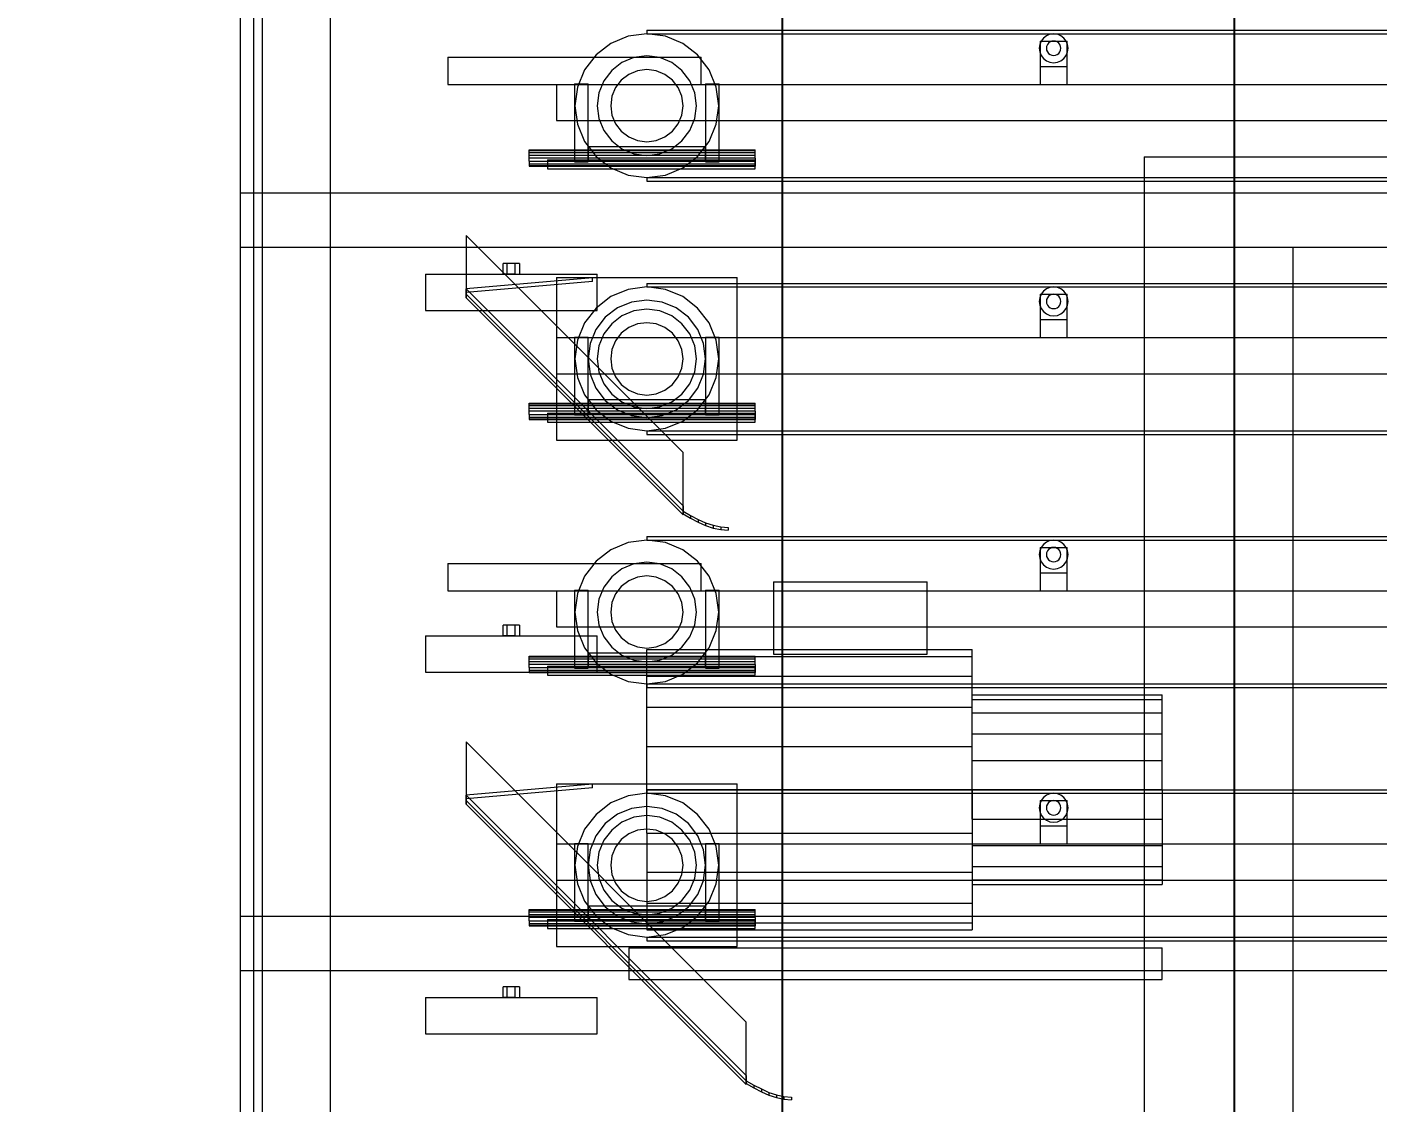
# Model space of a CAD drawing. Header units: millimetres. Extents: x -191664 to 191490, y -197311 to 10263.
# Drawn here: x 869 to 2362, y -125096 to -123906 of the extents above; entities that cross this region are included whole.
import ezdxf

# ---------------------------------------------------------------- set-up
doc = ezdxf.new("R2010")
doc.units = ezdxf.units.MM
for name, color, linetype, lineweight in [('COTAS_O', 1, 'Continuous', 0), ('COTAS_R', 1, 'Continuous', 0), ('DET_secador_lateral', 7, 'Continuous', 0), ('R15_COTAS_TRANSPORTE_P', 1, 'Continuous', 0)]:
    doc.layers.add(name, color=color, linetype=linetype, lineweight=lineweight)
doc.dimstyles.new('PLANTA_20', dxfattribs={"dimtxt": 50, "dimasz": 30, "dimexe": 30, "dimexo": 16, "dimgap": 20, "dimtad": 1, "dimtih": 1, "dimtoh": 1, "dimdec": 1, "dimzin": 0, "dimdsep": 46, "dimcen": 0.09, "dimadec": 0, "dimazin": 0, "dimtfac": 1, "dimtdec": 4, "dimtofl": 0, "dimtmove": 0, "dimatfit": 3, "dimfxl": 1, "dimtolj": 1, "dimtzin": 0, "dimarcsym": 0})

# ---------------------------------------------------------------- blocks, each defined once
blk = doc.blocks.new('*D88')
at = {"layer": 'COTAS_O', "color": 0, "lineweight": -2, "transparency": 16777216}
for p, q in [((1120.7, -123200), (1734.7, -123200)), ((1704.7, -126170), (1704.7, -123230)), ((1120.7, -126200), (1734.7, -126200))]:
    blk.add_line(p, q, dxfattribs=at)
at = {"layer": 'COTAS_O', "color": 0, "transparency": 16777216}
for points in [[(1699.7, -123230), (1709.7, -123230), (1704.7, -123200)], [(1699.7, -126170), (1709.7, -126170), (1704.7, -126200)]]:
    blk.add_solid(points, dxfattribs=at)
at = {"layer": 'Defpoints', "color": 0, "transparency": 16777216}
for p in [(1104.7, -123200), (1704.7, -123200), (1104.7, -126200)]:
    blk.add_point(p, dxfattribs=at)
blk = doc.blocks.new('*D89')
at = {"layer": 'COTAS_R', "color": 0, "lineweight": -2, "transparency": 16777216}
for p, q in [((1120.7, -122360), (2234.7, -122360)), ((2204.7, -126170), (2204.7, -122390)), ((1120.7, -126200), (2234.7, -126200))]:
    blk.add_line(p, q, dxfattribs=at)
at = {"layer": 'COTAS_R', "color": 0, "transparency": 16777216}
for points in [[(2199.7, -122390), (2209.7, -122390), (2204.7, -122360)], [(2199.7, -126170), (2209.7, -126170), (2204.7, -126200)]]:
    blk.add_solid(points, dxfattribs=at)
at = {"layer": 'Defpoints', "color": 0, "transparency": 16777216}
for p in [(1104.7, -122360), (2204.7, -122360), (1104.7, -126200)]:
    blk.add_point(p, dxfattribs=at)
blk = doc.blocks.new('*D131')
at = {"layer": 'Defpoints', "color": 0, "transparency": 16777216}
for p in [(1100, -183968.1), (1139.8, -184162.7), (1104.6, -184212), (1304.6, -184212), (1304.6, -184212)]:
    blk.add_point(p, dxfattribs=at)
at = {"layer": 'R15_COTAS_TRANSPORTE_P', "color": 0, "lineweight": -2, "transparency": 16777216}
blk.add_arc((1304.6, -184212), 172, 140.0034, 169.9966, dxfattribs=at)
at = {"layer": 'R15_COTAS_TRANSPORTE_P', "color": 0, "transparency": 16777216}
for points in [[(1169.3, -184097.9), (1176.3, -184105), (1194, -184080.2)], [(1140.2, -184182.6), (1130.2, -184181.7), (1132.6, -184212)]]:
    blk.add_solid(points, dxfattribs=at)
blk = doc.blocks.new('*D133')
at = {"layer": 'Defpoints', "color": 0, "transparency": 16777216}
for p in [(439.7, -194148), (217.9, -194406.1), (-500, -194490), (-500, -194490), (500, -194490)]:
    blk.add_point(p, dxfattribs=at)
at = {"layer": 'R15_COTAS_TRANSPORTE_P', "color": 0, "lineweight": -2, "transparency": 16777216}
blk.add_arc((-500, -194490), 722.8, 2.3783, 17.6217, dxfattribs=at)
at = {"layer": 'R15_COTAS_TRANSPORTE_P', "color": 0, "transparency": 16777216}
for points in [[(184.1, -194272.8), (193.6, -194269.6), (179.2, -194242.8)], [(227.1, -194459.9), (217.2, -194460.1), (222.8, -194490)]]:
    blk.add_solid(points, dxfattribs=at)

msp = doc.modelspace()

# ---------------------------------------------------------------- linework, layer by layer
at = {"layer": 'DET_secador_lateral', "color": 9, "true_color": 0xb8c6c1}
for p, q in [((1104.71, -123265), (1104.71, -125535)), ((1129.71, -125535), (1129.71, -123265))]:
    msp.add_line(p, q, dxfattribs=at)
at = {"layer": 'DET_secador_lateral', "color": 254, "true_color": 0xd8e0dc}
for p, q in [((1119.71, -123265), (1119.71, -125535)), ((2104.71, -124050), (5104.71, -124050)), ((2104.71, -124050), (2104.71, -126100))]:
    msp.add_line(p, q, dxfattribs=at)
at = {"layer": 'DET_secador_lateral', "color": 251, "true_color": 0x536a64}
for p, q in [((1104.71, -123300), (1104.71, -125550)), ((1204.71, -125550), (1204.71, -123300)), ((1104.71, -124090), (21104.71, -124090)), ((1104.71, -124090), (1104.71, -124150)), ((1104.71, -124150), (21104.71, -124150)), ((1104.71, -124890), (21104.71, -124890)), ((1104.71, -124890), (1104.71, -124950)), ((1534.71, -124925), (2124.71, -124925)), ((1534.71, -124925), (1534.71, -124960)), ((2124.71, -124960), (2124.71, -124925)), ((1104.71, -124950), (21104.71, -124950)), ((1534.71, -124960), (2124.71, -124960))]:
    msp.add_line(p, q, dxfattribs=at)
at = {"layer": 'DET_secador_lateral', "color": 253, "true_color": 0xa4b0b5}
for p, q in [((1534.14, -123916.71), (1514.96, -123924.65)), ((1554.71, -123914), (1534.14, -123916.71)), ((1575.29, -123916.71), (1554.71, -123914)), ((1594.46, -123924.65), (1575.29, -123916.71)), ((1993.4, -123918.69), (1990.86, -123922)), ((1996.71, -123916.14), (1993.4, -123918.69)), ((2000.57, -123914.55), (1996.71, -123916.14)), ((2004.71, -123914), (2000.57, -123914.55)), ((2008.85, -123914.55), (2004.71, -123914)), ((2012.71, -123916.14), (2008.85, -123914.55)), ((2016.03, -123918.69), (2012.71, -123916.14)), ((2018.57, -123922), (2016.03, -123918.69)), ((1514.96, -123924.65), (1498.5, -123937.29)), ((1610.93, -123937.29), (1594.46, -123924.65)), ((1989.26, -123925.86), (1988.71, -123930)), ((1988.71, -123930), (1989.26, -123934.14)), ((1990.86, -123922), (1989.26, -123925.86)), ((1989.26, -123934.14), (1990.86, -123938)), ((1996.98, -123927.93), (1996.71, -123930)), ((1996.71, -123930), (1996.98, -123932.07)), ((1997.78, -123926), (1996.98, -123927.93)), ((1996.98, -123932.07), (1997.78, -123934)), ((1999.06, -123924.34), (1997.78, -123926)), ((1997.78, -123934), (1999.06, -123935.66)), ((2000.71, -123923.07), (1999.06, -123924.34)), ((1999.06, -123935.66), (2000.71, -123936.93)), ((2002.64, -123922.27), (2000.71, -123923.07)), ((2004.71, -123922), (2002.64, -123922.27)), ((2006.78, -123922.27), (2004.71, -123922)), ((2008.71, -123923.07), (2006.78, -123922.27)), ((2010.37, -123924.34), (2008.71, -123923.07)), ((2008.71, -123936.93), (2010.37, -123935.66)), ((2011.64, -123926), (2010.37, -123924.34)), ((2010.37, -123935.66), (2011.64, -123934)), ((2012.44, -123927.93), (2011.64, -123926)), ((2011.64, -123934), (2012.44, -123932.07)), ((2012.71, -123930), (2012.44, -123927.93)), ((2012.44, -123932.07), (2012.71, -123930)), ((2020.17, -123925.86), (2018.57, -123922)), ((2018.57, -123938), (2020.17, -123934.14)), ((2020.71, -123930), (2020.17, -123925.86)), ((2020.17, -123934.14), (2020.71, -123930)), ((1498.5, -123937.29), (1485.86, -123953.75)), ((1527.21, -123945.87), (1515.82, -123954.61)), ((1540.48, -123940.37), (1527.21, -123945.87)), ((1554.71, -123938.5), (1540.48, -123940.37)), ((1568.95, -123940.37), (1554.71, -123938.5)), ((1582.21, -123945.87), (1568.95, -123940.37)), ((1593.6, -123954.61), (1582.21, -123945.87)), ((1623.56, -123953.75), (1610.93, -123937.29)), ((1990.86, -123938), (1993.4, -123941.31)), ((1993.4, -123941.31), (1996.71, -123943.86)), ((1996.71, -123943.86), (2000.57, -123945.45)), ((2000.57, -123945.45), (2004.71, -123946)), ((2000.71, -123936.93), (2002.64, -123937.73)), ((2002.64, -123937.73), (2004.71, -123938)), ((2004.71, -123938), (2006.78, -123937.73)), ((2004.71, -123946), (2008.85, -123945.45)), ((2006.78, -123937.73), (2008.71, -123936.93)), ((2008.85, -123945.45), (2012.71, -123943.86)), ((2012.71, -123943.86), (2016.03, -123941.31)), ((2016.03, -123941.31), (2018.57, -123938)), ((1485.86, -123953.75), (1477.92, -123972.92)), ((1507.08, -123966), (1501.59, -123979.26)), ((1515.82, -123954.61), (1507.08, -123966)), ((1526.43, -123965.22), (1520.07, -123973.5)), ((1534.71, -123958.86), (1526.43, -123965.22)), ((1544.36, -123954.86), (1534.71, -123958.86)), ((1554.71, -123953.5), (1544.36, -123954.86)), ((1565.06, -123954.86), (1554.71, -123953.5)), ((1574.71, -123958.86), (1565.06, -123954.86)), ((1583, -123965.22), (1574.71, -123958.86)), ((1589.35, -123973.5), (1583, -123965.22)), ((1602.34, -123966), (1593.6, -123954.61)), ((1607.84, -123979.26), (1602.34, -123966)), ((1631.5, -123972.92), (1623.56, -123953.75)), ((1477.92, -123972.92), (1475.21, -123993.5)), ((1501.59, -123979.26), (1499.71, -123993.5)), ((1520.07, -123973.5), (1516.08, -123983.15)), ((1593.35, -123983.15), (1589.35, -123973.5)), ((1609.71, -123993.5), (1607.84, -123979.26)), ((1634.21, -123993.5), (1631.5, -123972.92)), ((1475.21, -123993.5), (1477.92, -124014.08)), ((1499.71, -123993.5), (1501.59, -124007.74)), ((1516.08, -123983.15), (1514.71, -123993.5)), ((1514.71, -123993.5), (1516.08, -124003.85)), ((1594.71, -123993.5), (1593.35, -123983.15)), ((1593.35, -124003.85), (1594.71, -123993.5)), ((1607.84, -124007.74), (1609.71, -123993.5)), ((1631.5, -124014.08), (1634.21, -123993.5)), ((1501.59, -124007.74), (1507.08, -124021)), ((1516.08, -124003.85), (1520.07, -124013.5)), ((1589.35, -124013.5), (1593.35, -124003.85)), ((1602.34, -124021), (1607.84, -124007.74)), ((1477.92, -124014.08), (1485.86, -124033.25)), ((1507.08, -124021), (1515.82, -124032.39)), ((1520.07, -124013.5), (1526.43, -124021.78)), ((1526.43, -124021.78), (1534.71, -124028.14)), ((1574.71, -124028.14), (1583, -124021.78)), ((1583, -124021.78), (1589.35, -124013.5)), ((1593.6, -124032.39), (1602.34, -124021)), ((1623.56, -124033.25), (1631.5, -124014.08)), ((1485.86, -124033.25), (1498.5, -124049.71)), ((1515.82, -124032.39), (1527.21, -124041.13)), ((1527.21, -124041.13), (1540.48, -124046.63)), ((1534.71, -124028.14), (1544.36, -124032.14)), ((1544.36, -124032.14), (1554.71, -124033.5)), ((1554.71, -124033.5), (1565.06, -124032.14)), ((1565.06, -124032.14), (1574.71, -124028.14)), ((1568.95, -124046.63), (1582.21, -124041.13)), ((1582.21, -124041.13), (1593.6, -124032.39)), ((1610.93, -124049.71), (1623.56, -124033.25)), ((1498.5, -124049.71), (1514.96, -124062.35)), ((1540.48, -124046.63), (1554.71, -124048.5)), ((1554.71, -124048.5), (1568.95, -124046.63)), ((1594.46, -124062.35), (1610.93, -124049.71)), ((1514.96, -124062.35), (1534.14, -124070.29)), ((1534.14, -124070.29), (1554.71, -124073)), ((1554.71, -124073), (1575.29, -124070.29)), ((1575.29, -124070.29), (1594.46, -124062.35)), ((1514.96, -124204.65), (1498.5, -124217.29)), ((1534.14, -124196.71), (1514.96, -124204.65)), ((1554.71, -124194), (1534.14, -124196.71)), ((1575.29, -124196.71), (1554.71, -124194)), ((1594.46, -124204.65), (1575.29, -124196.71)), ((1610.93, -124217.29), (1594.46, -124204.65)), ((1990.86, -124202), (1989.26, -124205.86)), ((1993.4, -124198.69), (1990.86, -124202)), ((1996.71, -124196.14), (1993.4, -124198.69)), ((2000.57, -124194.55), (1996.71, -124196.14)), ((1999.06, -124204.34), (1997.78, -124206)), ((2000.71, -124203.07), (1999.06, -124204.34)), ((2004.71, -124194), (2000.57, -124194.55)), ((2002.64, -124202.27), (2000.71, -124203.07)), ((2004.71, -124202), (2002.64, -124202.27)), ((2008.85, -124194.55), (2004.71, -124194)), ((2006.78, -124202.27), (2004.71, -124202)), ((2008.71, -124203.07), (2006.78, -124202.27)), ((2010.37, -124204.34), (2008.71, -124203.07)), ((2012.71, -124196.14), (2008.85, -124194.55)), ((2011.64, -124206), (2010.37, -124204.34)), ((2016.03, -124198.69), (2012.71, -124196.14)), ((2018.57, -124202), (2016.03, -124198.69)), ((2020.17, -124205.86), (2018.57, -124202)), ((1498.5, -124217.29), (1485.86, -124233.75)), ((1554.71, -124218.5), (1540.48, -124220.37)), ((1568.95, -124220.37), (1554.71, -124218.5)), ((1623.56, -124233.75), (1610.93, -124217.29)), ((1989.26, -124205.86), (1988.71, -124210)), ((1988.71, -124210), (1989.26, -124214.14)), ((1989.26, -124214.14), (1990.86, -124218)), ((1990.86, -124218), (1993.4, -124221.31)), ((1996.98, -124207.93), (1996.71, -124210)), ((1996.71, -124210), (1996.98, -124212.07)), ((1997.78, -124206), (1996.98, -124207.93)), ((1996.98, -124212.07), (1997.78, -124214)), ((1997.78, -124214), (1999.06, -124215.66)), ((1999.06, -124215.66), (2000.71, -124216.93)), ((2000.71, -124216.93), (2002.64, -124217.73)), ((2002.64, -124217.73), (2004.71, -124218)), ((2004.71, -124218), (2006.78, -124217.73)), ((2006.78, -124217.73), (2008.71, -124216.93)), ((2008.71, -124216.93), (2010.37, -124215.66)), ((2010.37, -124215.66), (2011.64, -124214)), ((2012.44, -124207.93), (2011.64, -124206)), ((2011.64, -124214), (2012.44, -124212.07)), ((2012.71, -124210), (2012.44, -124207.93)), ((2012.44, -124212.07), (2012.71, -124210)), ((2016.03, -124221.31), (2018.57, -124218)), ((2018.57, -124218), (2020.17, -124214.14)), ((2020.71, -124210), (2020.17, -124205.86)), ((2020.17, -124214.14), (2020.71, -124210)), ((1485.86, -124233.75), (1477.92, -124252.92)), ((1515.82, -124234.61), (1507.08, -124246)), ((1527.21, -124225.87), (1515.82, -124234.61)), ((1540.48, -124220.37), (1527.21, -124225.87)), ((1544.36, -124234.86), (1534.71, -124238.86)), ((1554.71, -124233.5), (1544.36, -124234.86)), ((1565.06, -124234.86), (1554.71, -124233.5)), ((1574.71, -124238.86), (1565.06, -124234.86)), ((1582.21, -124225.87), (1568.95, -124220.37)), ((1593.6, -124234.61), (1582.21, -124225.87)), ((1602.34, -124246), (1593.6, -124234.61)), ((1631.5, -124252.92), (1623.56, -124233.75)), ((1993.4, -124221.31), (1996.71, -124223.86)), ((1996.71, -124223.86), (2000.57, -124225.45)), ((2000.57, -124225.45), (2004.71, -124226)), ((2004.71, -124226), (2008.85, -124225.45)), ((2008.85, -124225.45), (2012.71, -124223.86)), ((2012.71, -124223.86), (2016.03, -124221.31)), ((1507.08, -124246), (1501.59, -124259.26)), ((1526.43, -124245.22), (1520.07, -124253.5)), ((1534.71, -124238.86), (1526.43, -124245.22)), ((1583, -124245.22), (1574.71, -124238.86)), ((1589.35, -124253.5), (1583, -124245.22)), ((1607.84, -124259.26), (1602.34, -124246)), ((1477.92, -124252.92), (1475.21, -124273.5)), ((1501.59, -124259.26), (1499.71, -124273.5)), ((1516.08, -124263.15), (1514.71, -124273.5)), ((1520.07, -124253.5), (1516.08, -124263.15)), ((1593.35, -124263.15), (1589.35, -124253.5)), ((1594.71, -124273.5), (1593.35, -124263.15)), ((1609.71, -124273.5), (1607.84, -124259.26)), ((1634.21, -124273.5), (1631.5, -124252.92)), ((1475.21, -124273.5), (1477.92, -124294.08)), ((1499.71, -124273.5), (1501.59, -124287.74)), ((1514.71, -124273.5), (1516.08, -124283.85)), ((1593.35, -124283.85), (1594.71, -124273.5)), ((1607.84, -124287.74), (1609.71, -124273.5)), ((1631.5, -124294.08), (1634.21, -124273.5)), ((1477.92, -124294.08), (1485.86, -124313.25)), ((1501.59, -124287.74), (1507.08, -124301)), ((1516.08, -124283.85), (1520.07, -124293.5)), ((1520.07, -124293.5), (1526.43, -124301.78)), ((1583, -124301.78), (1589.35, -124293.5)), ((1589.35, -124293.5), (1593.35, -124283.85)), ((1602.34, -124301), (1607.84, -124287.74)), ((1623.56, -124313.25), (1631.5, -124294.08)), ((1507.08, -124301), (1515.82, -124312.39)), ((1526.43, -124301.78), (1534.71, -124308.14)), ((1534.71, -124308.14), (1544.36, -124312.14)), ((1565.06, -124312.14), (1574.71, -124308.14)), ((1574.71, -124308.14), (1583, -124301.78)), ((1593.6, -124312.39), (1602.34, -124301)), ((1485.86, -124313.25), (1498.5, -124329.71)), ((1515.82, -124312.39), (1527.21, -124321.13)), ((1527.21, -124321.13), (1540.48, -124326.63)), ((1544.36, -124312.14), (1554.71, -124313.5)), ((1554.71, -124313.5), (1565.06, -124312.14)), ((1568.95, -124326.63), (1582.21, -124321.13)), ((1582.21, -124321.13), (1593.6, -124312.39)), ((1610.93, -124329.71), (1623.56, -124313.25)), ((1498.5, -124329.71), (1514.96, -124342.35)), ((1540.48, -124326.63), (1554.71, -124328.5)), ((1554.71, -124328.5), (1568.95, -124326.63)), ((1594.46, -124342.35), (1610.93, -124329.71)), ((1514.96, -124342.35), (1534.14, -124350.29)), ((1534.14, -124350.29), (1554.71, -124353)), ((1554.71, -124353), (1575.29, -124350.29)), ((1575.29, -124350.29), (1594.46, -124342.35)), ((1554.71, -124474), (1534.14, -124476.71)), ((1575.29, -124476.71), (1554.71, -124474)), ((2004.71, -124474), (2000.57, -124474.55)), ((2008.85, -124474.55), (2004.71, -124474)), ((1514.96, -124484.65), (1498.5, -124497.29)), ((1534.14, -124476.71), (1514.96, -124484.65)), ((1594.46, -124484.65), (1575.29, -124476.71)), ((1610.93, -124497.29), (1594.46, -124484.65)), ((1989.26, -124485.86), (1988.71, -124490)), ((1990.86, -124482), (1989.26, -124485.86)), ((1993.4, -124478.69), (1990.86, -124482)), ((1996.71, -124476.14), (1993.4, -124478.69)), ((2000.57, -124474.55), (1996.71, -124476.14)), ((1996.98, -124487.93), (1996.71, -124490)), ((1997.78, -124486), (1996.98, -124487.93)), ((1999.06, -124484.34), (1997.78, -124486)), ((2000.71, -124483.07), (1999.06, -124484.34)), ((2002.64, -124482.27), (2000.71, -124483.07)), ((2004.71, -124482), (2002.64, -124482.27)), ((2006.78, -124482.27), (2004.71, -124482)), ((2008.71, -124483.07), (2006.78, -124482.27)), ((2010.37, -124484.34), (2008.71, -124483.07)), ((2012.71, -124476.14), (2008.85, -124474.55)), ((2011.64, -124486), (2010.37, -124484.34)), ((2012.44, -124487.93), (2011.64, -124486)), ((2012.71, -124490), (2012.44, -124487.93)), ((2016.03, -124478.69), (2012.71, -124476.14)), ((2018.57, -124482), (2016.03, -124478.69)), ((2020.17, -124485.86), (2018.57, -124482)), ((2020.71, -124490), (2020.17, -124485.86)), ((1498.5, -124497.29), (1485.86, -124513.75)), ((1540.48, -124500.37), (1527.21, -124505.87)), ((1554.71, -124498.5), (1540.48, -124500.37)), ((1568.95, -124500.37), (1554.71, -124498.5)), ((1582.21, -124505.87), (1568.95, -124500.37)), ((1623.56, -124513.75), (1610.93, -124497.29)), ((1988.71, -124490), (1989.26, -124494.14)), ((1989.26, -124494.14), (1990.86, -124498)), ((1990.86, -124498), (1993.4, -124501.31)), ((1993.4, -124501.31), (1996.71, -124503.86)), ((1996.71, -124490), (1996.98, -124492.07)), ((1996.71, -124503.86), (2000.57, -124505.45)), ((1996.98, -124492.07), (1997.78, -124494)), ((1997.78, -124494), (1999.06, -124495.66)), ((1999.06, -124495.66), (2000.71, -124496.93)), ((2000.71, -124496.93), (2002.64, -124497.73)), ((2002.64, -124497.73), (2004.71, -124498)), ((2004.71, -124498), (2006.78, -124497.73)), ((2006.78, -124497.73), (2008.71, -124496.93)), ((2008.71, -124496.93), (2010.37, -124495.66)), ((2008.85, -124505.45), (2012.71, -124503.86)), ((2010.37, -124495.66), (2011.64, -124494)), ((2011.64, -124494), (2012.44, -124492.07)), ((2012.44, -124492.07), (2012.71, -124490)), ((2012.71, -124503.86), (2016.03, -124501.31)), ((2016.03, -124501.31), (2018.57, -124498)), ((2018.57, -124498), (2020.17, -124494.14)), ((2020.17, -124494.14), (2020.71, -124490)), ((1485.86, -124513.75), (1477.92, -124532.92)), ((1515.82, -124514.61), (1507.08, -124526)), ((1527.21, -124505.87), (1515.82, -124514.61)), ((1534.71, -124518.86), (1526.43, -124525.22)), ((1544.36, -124514.86), (1534.71, -124518.86)), ((1554.71, -124513.5), (1544.36, -124514.86)), ((1565.06, -124514.86), (1554.71, -124513.5)), ((1574.71, -124518.86), (1565.06, -124514.86)), ((1583, -124525.22), (1574.71, -124518.86)), ((1593.6, -124514.61), (1582.21, -124505.87)), ((1602.34, -124526), (1593.6, -124514.61)), ((1631.5, -124532.92), (1623.56, -124513.75)), ((2000.57, -124505.45), (2004.71, -124506)), ((2004.71, -124506), (2008.85, -124505.45)), ((1477.92, -124532.92), (1475.21, -124553.5)), ((1507.08, -124526), (1501.59, -124539.26)), ((1520.07, -124533.5), (1516.08, -124543.15)), ((1526.43, -124525.22), (1520.07, -124533.5)), ((1589.35, -124533.5), (1583, -124525.22)), ((1593.35, -124543.15), (1589.35, -124533.5)), ((1607.84, -124539.26), (1602.34, -124526)), ((1634.21, -124553.5), (1631.5, -124532.92)), ((1501.59, -124539.26), (1499.71, -124553.5)), ((1516.08, -124543.15), (1514.71, -124553.5)), ((1594.71, -124553.5), (1593.35, -124543.15)), ((1609.71, -124553.5), (1607.84, -124539.26)), ((1475.21, -124553.5), (1477.92, -124574.08)), ((1499.71, -124553.5), (1501.59, -124567.74)), ((1514.71, -124553.5), (1516.08, -124563.85)), ((1593.35, -124563.85), (1594.71, -124553.5)), ((1607.84, -124567.74), (1609.71, -124553.5)), ((1631.5, -124574.08), (1634.21, -124553.5)), ((1477.92, -124574.08), (1485.86, -124593.25)), ((1501.59, -124567.74), (1507.08, -124581)), ((1516.08, -124563.85), (1520.07, -124573.5)), ((1520.07, -124573.5), (1526.43, -124581.78)), ((1583, -124581.78), (1589.35, -124573.5)), ((1589.35, -124573.5), (1593.35, -124563.85)), ((1602.34, -124581), (1607.84, -124567.74)), ((1623.56, -124593.25), (1631.5, -124574.08)), ((1485.86, -124593.25), (1498.5, -124609.71)), ((1507.08, -124581), (1515.82, -124592.39)), ((1515.82, -124592.39), (1527.21, -124601.13)), ((1526.43, -124581.78), (1534.71, -124588.14)), ((1534.71, -124588.14), (1544.36, -124592.14)), ((1544.36, -124592.14), (1554.71, -124593.5)), ((1554.71, -124593.5), (1565.06, -124592.14)), ((1565.06, -124592.14), (1574.71, -124588.14)), ((1574.71, -124588.14), (1583, -124581.78)), ((1582.21, -124601.13), (1593.6, -124592.39)), ((1593.6, -124592.39), (1602.34, -124581)), ((1610.93, -124609.71), (1623.56, -124593.25)), ((1527.21, -124601.13), (1540.48, -124606.63)), ((1540.48, -124606.63), (1554.71, -124608.5)), ((1554.71, -124608.5), (1568.95, -124606.63)), ((1568.95, -124606.63), (1582.21, -124601.13)), ((1498.5, -124609.71), (1514.96, -124622.35)), ((1514.96, -124622.35), (1534.14, -124630.29)), ((1575.29, -124630.29), (1594.46, -124622.35)), ((1594.46, -124622.35), (1610.93, -124609.71)), ((1534.14, -124630.29), (1554.71, -124633)), ((1554.71, -124633), (1575.29, -124630.29)), ((1534.14, -124756.71), (1514.96, -124764.65)), ((1554.71, -124754), (1534.14, -124756.71)), ((1575.29, -124756.71), (1554.71, -124754)), ((1594.46, -124764.65), (1575.29, -124756.71)), ((1996.71, -124756.14), (1993.4, -124758.69)), ((2000.57, -124754.55), (1996.71, -124756.14)), ((2004.71, -124754), (2000.57, -124754.55)), ((2008.85, -124754.55), (2004.71, -124754)), ((2012.71, -124756.14), (2008.85, -124754.55)), ((2016.03, -124758.69), (2012.71, -124756.14)), ((1514.96, -124764.65), (1498.5, -124777.29)), ((1610.93, -124777.29), (1594.46, -124764.65)), ((1989.26, -124765.86), (1988.71, -124770)), ((1988.71, -124770), (1989.26, -124774.14)), ((1990.86, -124762), (1989.26, -124765.86)), ((1993.4, -124758.69), (1990.86, -124762)), ((1996.98, -124767.93), (1996.71, -124770)), ((1996.71, -124770), (1996.98, -124772.07)), ((1997.78, -124766), (1996.98, -124767.93)), ((1996.98, -124772.07), (1997.78, -124774)), ((1999.06, -124764.34), (1997.78, -124766)), ((2000.71, -124763.07), (1999.06, -124764.34)), ((2002.64, -124762.27), (2000.71, -124763.07)), ((2004.71, -124762), (2002.64, -124762.27)), ((2006.78, -124762.27), (2004.71, -124762)), ((2008.71, -124763.07), (2006.78, -124762.27)), ((2010.37, -124764.34), (2008.71, -124763.07)), ((2011.64, -124766), (2010.37, -124764.34)), ((2012.44, -124767.93), (2011.64, -124766)), ((2011.64, -124774), (2012.44, -124772.07)), ((2012.71, -124770), (2012.44, -124767.93)), ((2012.44, -124772.07), (2012.71, -124770)), ((2018.57, -124762), (2016.03, -124758.69)), ((2020.17, -124765.86), (2018.57, -124762)), ((2020.71, -124770), (2020.17, -124765.86)), ((2020.17, -124774.14), (2020.71, -124770)), ((1498.5, -124777.29), (1485.86, -124793.75)), ((1527.21, -124785.87), (1515.82, -124794.61)), ((1540.48, -124780.37), (1527.21, -124785.87)), ((1554.71, -124778.5), (1540.48, -124780.37)), ((1568.95, -124780.37), (1554.71, -124778.5)), ((1582.21, -124785.87), (1568.95, -124780.37)), ((1593.6, -124794.61), (1582.21, -124785.87)), ((1623.56, -124793.75), (1610.93, -124777.29)), ((1989.26, -124774.14), (1990.86, -124778)), ((1990.86, -124778), (1993.4, -124781.31)), ((1993.4, -124781.31), (1996.71, -124783.86)), ((1996.71, -124783.86), (2000.57, -124785.45)), ((1997.78, -124774), (1999.06, -124775.66)), ((1999.06, -124775.66), (2000.71, -124776.93)), ((2000.57, -124785.45), (2004.71, -124786)), ((2000.71, -124776.93), (2002.64, -124777.73)), ((2002.64, -124777.73), (2004.71, -124778)), ((2004.71, -124778), (2006.78, -124777.73)), ((2004.71, -124786), (2008.85, -124785.45)), ((2006.78, -124777.73), (2008.71, -124776.93)), ((2008.71, -124776.93), (2010.37, -124775.66)), ((2008.85, -124785.45), (2012.71, -124783.86)), ((2010.37, -124775.66), (2011.64, -124774)), ((2012.71, -124783.86), (2016.03, -124781.31)), ((2016.03, -124781.31), (2018.57, -124778)), ((2018.57, -124778), (2020.17, -124774.14)), ((1485.86, -124793.75), (1477.92, -124812.92)), ((1515.82, -124794.61), (1507.08, -124806)), ((1534.71, -124798.86), (1526.43, -124805.22)), ((1544.36, -124794.86), (1534.71, -124798.86)), ((1554.71, -124793.5), (1544.36, -124794.86)), ((1565.06, -124794.86), (1554.71, -124793.5)), ((1574.71, -124798.86), (1565.06, -124794.86)), ((1583, -124805.22), (1574.71, -124798.86)), ((1602.34, -124806), (1593.6, -124794.61)), ((1631.5, -124812.92), (1623.56, -124793.75)), ((1477.92, -124812.92), (1475.21, -124833.5)), ((1507.08, -124806), (1501.59, -124819.26)), ((1520.07, -124813.5), (1516.08, -124823.15)), ((1526.43, -124805.22), (1520.07, -124813.5)), ((1589.35, -124813.5), (1583, -124805.22)), ((1593.35, -124823.15), (1589.35, -124813.5)), ((1607.84, -124819.26), (1602.34, -124806)), ((1634.21, -124833.5), (1631.5, -124812.92)), ((1501.59, -124819.26), (1499.71, -124833.5)), ((1516.08, -124823.15), (1514.71, -124833.5)), ((1594.71, -124833.5), (1593.35, -124823.15)), ((1609.71, -124833.5), (1607.84, -124819.26)), ((1475.21, -124833.5), (1477.92, -124854.08)), ((1499.71, -124833.5), (1501.59, -124847.74)), ((1514.71, -124833.5), (1516.08, -124843.85)), ((1516.08, -124843.85), (1520.07, -124853.5)), ((1589.35, -124853.5), (1593.35, -124843.85)), ((1593.35, -124843.85), (1594.71, -124833.5)), ((1607.84, -124847.74), (1609.71, -124833.5)), ((1631.5, -124854.08), (1634.21, -124833.5)), ((1477.92, -124854.08), (1485.86, -124873.25)), ((1501.59, -124847.74), (1507.08, -124861)), ((1507.08, -124861), (1515.82, -124872.39)), ((1520.07, -124853.5), (1526.43, -124861.78)), ((1526.43, -124861.78), (1534.71, -124868.14)), ((1574.71, -124868.14), (1583, -124861.78)), ((1583, -124861.78), (1589.35, -124853.5)), ((1593.6, -124872.39), (1602.34, -124861)), ((1602.34, -124861), (1607.84, -124847.74)), ((1623.56, -124873.25), (1631.5, -124854.08)), ((1485.86, -124873.25), (1498.5, -124889.71)), ((1515.82, -124872.39), (1527.21, -124881.13)), ((1534.71, -124868.14), (1544.36, -124872.14)), ((1544.36, -124872.14), (1554.71, -124873.5)), ((1554.71, -124873.5), (1565.06, -124872.14)), ((1565.06, -124872.14), (1574.71, -124868.14)), ((1582.21, -124881.13), (1593.6, -124872.39)), ((1610.93, -124889.71), (1623.56, -124873.25)), ((1498.5, -124889.71), (1514.96, -124902.35)), ((1527.21, -124881.13), (1540.48, -124886.63)), ((1540.48, -124886.63), (1554.71, -124888.5)), ((1554.71, -124888.5), (1568.95, -124886.63)), ((1568.95, -124886.63), (1582.21, -124881.13)), ((1594.46, -124902.35), (1610.93, -124889.71)), ((1514.96, -124902.35), (1534.14, -124910.29)), ((1575.29, -124910.29), (1594.46, -124902.35)), ((1534.14, -124910.29), (1554.71, -124913)), ((1554.71, -124913), (1575.29, -124910.29))]:
    msp.add_line(p, q, dxfattribs=at)
at = {"layer": 'DET_secador_lateral', "color": 8, "true_color": 0x727f77}
for p, q in [((1554.71, -123910), (20654.71, -123910)), ((1554.71, -123910), (1554.71, -123914)), ((1554.71, -123914), (20654.71, -123914)), ((1554.71, -124190), (20654.71, -124190)), ((1554.71, -124190), (1554.71, -124194)), ((1554.71, -124194), (20654.71, -124194)), ((1554.71, -124470), (20654.71, -124470)), ((1554.71, -124470), (1554.71, -124474)), ((1554.71, -124474), (20654.71, -124474)), ((1554.71, -124750), (20654.71, -124750)), ((1554.71, -124750), (1554.71, -124754)), ((1554.71, -124754), (20654.71, -124754))]:
    msp.add_line(p, q, dxfattribs=at)
at = {"layer": 'DET_secador_lateral', "color": 8, "true_color": 0x617680}
for p, q in [((1989.71, -123922), (2019.71, -123922)), ((1989.71, -123922), (1989.71, -123950)), ((2019.71, -123950), (2019.71, -123922)), ((1334.71, -123940), (1614.71, -123940)), ((1334.71, -123940), (1334.71, -123970)), ((1614.71, -123970), (1614.71, -123940)), ((1989.71, -123950), (2019.71, -123950)), ((1989.71, -123950), (1989.71, -123970)), ((2019.71, -123970), (2019.71, -123950)), ((1334.71, -123970), (1614.71, -123970)), ((1454.71, -123970), (20754.71, -123970)), ((1454.71, -123970), (1454.71, -124010)), ((1474.71, -123969.5), (1489.71, -123969.5)), ((1474.71, -123969.5), (1474.71, -124055.5)), ((1489.71, -124055.5), (1489.71, -123969.5)), ((1619.71, -123969.5), (1634.71, -123969.5)), ((1619.71, -123969.5), (1619.71, -124055.5)), ((1634.71, -124055.5), (1634.71, -123969.5)), ((1989.71, -123970), (2019.71, -123970)), ((1454.71, -124010), (20754.71, -124010)), ((1489.71, -124038.5), (1619.71, -124038.5)), ((1489.71, -124038.5), (1489.71, -124053.5)), ((1619.71, -124053.5), (1619.71, -124038.5)), ((1444.71, -124053.5), (1674.71, -124053.5)), ((1444.71, -124053.5), (1444.71, -124063.5)), ((1474.71, -124055.5), (1489.71, -124055.5)), ((1489.71, -124053.5), (1619.71, -124053.5)), ((1619.71, -124055.5), (1634.71, -124055.5)), ((1674.71, -124063.5), (1674.71, -124053.5)), ((1444.71, -124063.5), (1674.71, -124063.5)), ((1989.71, -124202), (2019.71, -124202)), ((1989.71, -124202), (1989.71, -124230)), ((2019.71, -124230), (2019.71, -124202)), ((1989.71, -124230), (2019.71, -124230)), ((1989.71, -124230), (1989.71, -124250)), ((2019.71, -124250), (2019.71, -124230)), ((1454.71, -124250), (20754.71, -124250)), ((1454.71, -124250), (1454.71, -124290)), ((1474.71, -124249.5), (1489.71, -124249.5)), ((1474.71, -124249.5), (1474.71, -124335.5)), ((1489.71, -124335.5), (1489.71, -124249.5)), ((1619.71, -124249.5), (1634.71, -124249.5)), ((1619.71, -124249.5), (1619.71, -124335.5)), ((1634.71, -124335.5), (1634.71, -124249.5)), ((1989.71, -124250), (2019.71, -124250)), ((1454.71, -124290), (20754.71, -124290)), ((1489.71, -124318.5), (1619.71, -124318.5)), ((1489.71, -124318.5), (1489.71, -124333.5)), ((1619.71, -124333.5), (1619.71, -124318.5)), ((1444.71, -124333.5), (1674.71, -124333.5)), ((1444.71, -124333.5), (1444.71, -124343.5)), ((1474.71, -124335.5), (1489.71, -124335.5)), ((1489.71, -124333.5), (1619.71, -124333.5)), ((1619.71, -124335.5), (1634.71, -124335.5)), ((1674.71, -124343.5), (1674.71, -124333.5)), ((1444.71, -124343.5), (1674.71, -124343.5)), ((1989.71, -124482), (2019.71, -124482)), ((1989.71, -124482), (1989.71, -124510)), ((2019.71, -124510), (2019.71, -124482)), ((1334.71, -124500), (1614.71, -124500)), ((1334.71, -124500), (1334.71, -124530)), ((1614.71, -124530), (1614.71, -124500)), ((1989.71, -124510), (2019.71, -124510)), ((1989.71, -124510), (1989.71, -124530)), ((2019.71, -124530), (2019.71, -124510)), ((1334.71, -124530), (1614.71, -124530)), ((1454.71, -124530), (20754.71, -124530)), ((1454.71, -124530), (1454.71, -124570)), ((1474.71, -124529.5), (1489.71, -124529.5)), ((1474.71, -124529.5), (1474.71, -124615.5)), ((1489.71, -124615.5), (1489.71, -124529.5)), ((1619.71, -124529.5), (1634.71, -124529.5)), ((1619.71, -124529.5), (1619.71, -124615.5)), ((1634.71, -124615.5), (1634.71, -124529.5)), ((1989.71, -124530), (2019.71, -124530)), ((1454.71, -124570), (20754.71, -124570)), ((1489.71, -124598.5), (1619.71, -124598.5)), ((1489.71, -124598.5), (1489.71, -124613.5)), ((1619.71, -124613.5), (1619.71, -124598.5)), ((1444.71, -124613.5), (1674.71, -124613.5)), ((1444.71, -124613.5), (1444.71, -124623.5)), ((1444.71, -124623.5), (1674.71, -124623.5)), ((1474.71, -124615.5), (1489.71, -124615.5)), ((1489.71, -124613.5), (1619.71, -124613.5)), ((1619.71, -124615.5), (1634.71, -124615.5)), ((1674.71, -124623.5), (1674.71, -124613.5)), ((1989.71, -124762), (2019.71, -124762)), ((1989.71, -124762), (1989.71, -124790)), ((2019.71, -124790), (2019.71, -124762)), ((1989.71, -124790), (2019.71, -124790)), ((1989.71, -124790), (1989.71, -124810)), ((2019.71, -124810), (2019.71, -124790)), ((1454.71, -124810), (20754.71, -124810)), ((1454.71, -124810), (1454.71, -124850)), ((1474.71, -124809.5), (1489.71, -124809.5)), ((1474.71, -124809.5), (1474.71, -124895.5)), ((1489.71, -124895.5), (1489.71, -124809.5)), ((1619.71, -124809.5), (1634.71, -124809.5)), ((1619.71, -124809.5), (1619.71, -124895.5)), ((1634.71, -124895.5), (1634.71, -124809.5)), ((1989.71, -124810), (2019.71, -124810)), ((1454.71, -124850), (20754.71, -124850)), ((1489.71, -124878.5), (1619.71, -124878.5)), ((1489.71, -124878.5), (1489.71, -124893.5)), ((1619.71, -124893.5), (1619.71, -124878.5)), ((1444.71, -124893.5), (1674.71, -124893.5)), ((1444.71, -124893.5), (1444.71, -124903.5)), ((1444.71, -124903.5), (1674.71, -124903.5)), ((1474.71, -124895.5), (1489.71, -124895.5)), ((1489.71, -124893.5), (1619.71, -124893.5)), ((1619.71, -124895.5), (1634.71, -124895.5)), ((1674.71, -124903.5), (1674.71, -124893.5))]:
    msp.add_line(p, q, dxfattribs=at)
at = {"layer": 'DET_secador_lateral', "color": 9, "true_color": 0xb2bdc0}
for p, q in [((1424.71, -124043.19), (1424.71, -124042.5)), ((1424.71, -124042.5), (1674.71, -124042.5)), ((1424.71, -124045.14), (1424.71, -124043.19)), ((1424.71, -124043.19), (1674.71, -124043.19)), ((1424.71, -124048.06), (1424.71, -124045.14)), ((1424.71, -124045.14), (1674.71, -124045.14)), ((1424.71, -124051.5), (1424.71, -124048.06)), ((1424.71, -124048.06), (1674.71, -124048.06)), ((1424.71, -124054.94), (1424.71, -124051.5)), ((1674.71, -124051.5), (1424.71, -124051.5)), ((1424.71, -124054.94), (1424.71, -124057.86)), ((1424.71, -124054.94), (1674.71, -124054.94)), ((1674.71, -124043.19), (1674.71, -124042.5)), ((1674.71, -124045.14), (1674.71, -124043.19)), ((1674.71, -124048.06), (1674.71, -124045.14)), ((1674.71, -124051.5), (1674.71, -124048.06)), ((1674.71, -124051.5), (1674.71, -124054.94)), ((1674.71, -124054.94), (1674.71, -124057.86)), ((1424.71, -124057.86), (1424.71, -124059.81)), ((1424.71, -124057.86), (1674.71, -124057.86)), ((1424.71, -124059.81), (1424.71, -124060.5)), ((1424.71, -124059.81), (1674.71, -124059.81)), ((1424.71, -124060.5), (1674.71, -124060.5)), ((1674.71, -124057.86), (1674.71, -124059.81)), ((1674.71, -124059.81), (1674.71, -124060.5)), ((1424.71, -124323.19), (1424.71, -124322.5)), ((1424.71, -124322.5), (1674.71, -124322.5)), ((1424.71, -124325.14), (1424.71, -124323.19)), ((1424.71, -124323.19), (1674.71, -124323.19)), ((1674.71, -124323.19), (1674.71, -124322.5)), ((1674.71, -124325.14), (1674.71, -124323.19)), ((1424.71, -124328.06), (1424.71, -124325.14)), ((1424.71, -124325.14), (1674.71, -124325.14)), ((1424.71, -124331.5), (1424.71, -124328.06)), ((1424.71, -124328.06), (1674.71, -124328.06)), ((1424.71, -124334.94), (1424.71, -124331.5)), ((1674.71, -124331.5), (1424.71, -124331.5)), ((1424.71, -124334.94), (1424.71, -124337.86)), ((1424.71, -124334.94), (1674.71, -124334.94)), ((1424.71, -124337.86), (1424.71, -124339.81)), ((1424.71, -124337.86), (1674.71, -124337.86)), ((1424.71, -124339.81), (1424.71, -124340.5)), ((1424.71, -124339.81), (1674.71, -124339.81)), ((1674.71, -124328.06), (1674.71, -124325.14)), ((1674.71, -124331.5), (1674.71, -124328.06)), ((1674.71, -124331.5), (1674.71, -124334.94)), ((1674.71, -124334.94), (1674.71, -124337.86)), ((1674.71, -124337.86), (1674.71, -124339.81)), ((1674.71, -124339.81), (1674.71, -124340.5)), ((1424.71, -124340.5), (1674.71, -124340.5)), ((1424.71, -124603.19), (1424.71, -124602.5)), ((1424.71, -124602.5), (1674.71, -124602.5)), ((1424.71, -124605.14), (1424.71, -124603.19)), ((1424.71, -124603.19), (1674.71, -124603.19)), ((1424.71, -124608.06), (1424.71, -124605.14)), ((1424.71, -124605.14), (1674.71, -124605.14)), ((1424.71, -124611.5), (1424.71, -124608.06)), ((1424.71, -124608.06), (1674.71, -124608.06)), ((1674.71, -124603.19), (1674.71, -124602.5)), ((1674.71, -124605.14), (1674.71, -124603.19)), ((1674.71, -124608.06), (1674.71, -124605.14)), ((1674.71, -124611.5), (1674.71, -124608.06)), ((1424.71, -124614.94), (1424.71, -124611.5)), ((1674.71, -124611.5), (1424.71, -124611.5)), ((1424.71, -124614.94), (1424.71, -124617.86)), ((1424.71, -124614.94), (1674.71, -124614.94)), ((1424.71, -124617.86), (1424.71, -124619.81)), ((1424.71, -124617.86), (1674.71, -124617.86)), ((1424.71, -124619.81), (1424.71, -124620.5)), ((1424.71, -124619.81), (1674.71, -124619.81)), ((1424.71, -124620.5), (1674.71, -124620.5)), ((1674.71, -124611.5), (1674.71, -124614.94)), ((1674.71, -124614.94), (1674.71, -124617.86)), ((1674.71, -124617.86), (1674.71, -124619.81)), ((1674.71, -124619.81), (1674.71, -124620.5)), ((1424.71, -124883.19), (1424.71, -124882.5)), ((1424.71, -124882.5), (1674.71, -124882.5)), ((1424.71, -124885.14), (1424.71, -124883.19)), ((1424.71, -124883.19), (1674.71, -124883.19)), ((1424.71, -124888.06), (1424.71, -124885.14)), ((1424.71, -124885.14), (1674.71, -124885.14)), ((1424.71, -124891.5), (1424.71, -124888.06)), ((1424.71, -124888.06), (1674.71, -124888.06)), ((1424.71, -124894.94), (1424.71, -124891.5)), ((1674.71, -124891.5), (1424.71, -124891.5)), ((1674.71, -124883.19), (1674.71, -124882.5)), ((1674.71, -124885.14), (1674.71, -124883.19)), ((1674.71, -124888.06), (1674.71, -124885.14)), ((1674.71, -124891.5), (1674.71, -124888.06)), ((1674.71, -124891.5), (1674.71, -124894.94)), ((1424.71, -124894.94), (1424.71, -124897.86)), ((1424.71, -124894.94), (1674.71, -124894.94)), ((1424.71, -124897.86), (1424.71, -124899.81)), ((1424.71, -124897.86), (1674.71, -124897.86)), ((1424.71, -124899.81), (1424.71, -124900.5)), ((1424.71, -124899.81), (1674.71, -124899.81)), ((1424.71, -124900.5), (1674.71, -124900.5)), ((1674.71, -124894.94), (1674.71, -124897.86)), ((1674.71, -124897.86), (1674.71, -124899.81)), ((1674.71, -124899.81), (1674.71, -124900.5))]:
    msp.add_line(p, q, dxfattribs=at)
at = {"layer": 'DET_secador_lateral', "color": 251, "true_color": 0x66766c}
for p, q in [((1554.71, -124073), (20654.71, -124073)), ((1554.71, -124073), (1554.71, -124077)), ((1554.71, -124077), (20654.71, -124077)), ((1554.71, -124353), (20654.71, -124353)), ((1554.71, -124353), (1554.71, -124357)), ((1554.71, -124357), (20654.71, -124357)), ((1554.71, -124633), (20654.71, -124633)), ((1554.71, -124633), (1554.71, -124637)), ((1554.71, -124637), (20654.71, -124637)), ((1554.71, -124913), (20654.71, -124913)), ((1554.71, -124913), (1554.71, -124917)), ((1554.71, -124917), (20654.71, -124917))]:
    msp.add_line(p, q, dxfattribs=at)
at = {"layer": 'DET_secador_lateral', "color": 253, "true_color": 0xa8b3b5}
for p, q in [((1594.71, -124377), (1354.71, -124137)), ((1354.71, -124137), (1354.71, -124206)), ((1494.71, -124184), (1354.71, -124196)), ((1494.71, -124188), (1354.71, -124200)), ((1494.71, -124188), (1494.71, -124184)), ((1354.71, -124196), (1354.71, -124200)), ((1354.71, -124202), (1594.71, -124442)), ((1354.71, -124206), (1354.71, -124202)), ((1354.71, -124206), (1594.71, -124446)), ((1594.71, -124446), (1594.71, -124377)), ((1594.71, -124442), (1594.71, -124446)), ((1664.71, -125007), (1354.71, -124697)), ((1354.71, -124697), (1354.71, -124766)), ((1494.71, -124744), (1354.71, -124756)), ((1494.71, -124748), (1354.71, -124760)), ((1354.71, -124756), (1354.71, -124760)), ((1494.71, -124748), (1494.71, -124744)), ((1354.71, -124762), (1664.71, -125072)), ((1354.71, -124766), (1354.71, -124762)), ((1354.71, -124766), (1664.71, -125076)), ((1664.71, -125076), (1664.71, -125007)), ((1664.71, -125072), (1664.71, -125076))]:
    msp.add_line(p, q, dxfattribs=at)
at = {"layer": 'DET_secador_lateral', "color": 252, "true_color": 0x798e91}
for p, q in [((2204.71, -124150), (2269.71, -124150)), ((2204.71, -124150), (2204.71, -126100)), ((2269.71, -126100), (2269.71, -124150)), ((1914.71, -124650.14), (1914.71, -124645)), ((1914.71, -124645), (2124.71, -124645)), ((1914.71, -124665.05), (1914.71, -124650.14)), ((1914.71, -124650.14), (2124.71, -124650.14)), ((2124.71, -124650.14), (2124.71, -124645)), ((2124.71, -124665.05), (2124.71, -124650.14)), ((1914.71, -124688.28), (1914.71, -124665.05)), ((1914.71, -124665.05), (2124.71, -124665.05)), ((2124.71, -124688.28), (2124.71, -124665.05)), ((1914.71, -124717.55), (1914.71, -124688.28)), ((1914.71, -124688.28), (2124.71, -124688.28)), ((2124.71, -124717.55), (2124.71, -124688.28)), ((1914.71, -124750), (1914.71, -124717.55)), ((1914.71, -124717.55), (2124.71, -124717.55)), ((2124.71, -124750), (2124.71, -124717.55)), ((1914.71, -124782.45), (1914.71, -124750)), ((2124.71, -124750), (1914.71, -124750)), ((2124.71, -124750), (2124.71, -124782.45)), ((1914.71, -124782.45), (1914.71, -124811.72)), ((1914.71, -124782.45), (2124.71, -124782.45)), ((2124.71, -124782.45), (2124.71, -124811.72)), ((1914.71, -124811.72), (1914.71, -124834.95)), ((1914.71, -124811.72), (2124.71, -124811.72)), ((2124.71, -124811.72), (2124.71, -124834.95)), ((1914.71, -124834.95), (1914.71, -124849.86)), ((1914.71, -124834.95), (2124.71, -124834.95)), ((2124.71, -124834.95), (2124.71, -124849.86)), ((1914.71, -124849.86), (1914.71, -124855)), ((1914.71, -124849.86), (2124.71, -124849.86)), ((1914.71, -124855), (2124.71, -124855)), ((2124.71, -124849.86), (2124.71, -124855))]:
    msp.add_line(p, q, dxfattribs=at)
at = {"layer": 'DET_secador_lateral', "color": 43, "true_color": 0xe7bf45}
for p, q in [((1400.21, -124168), (1395.71, -124168)), ((1395.71, -124180), (1395.71, -124168)), ((1409.21, -124168), (1400.21, -124168)), ((1400.21, -124180), (1400.21, -124168)), ((1413.71, -124168), (1409.21, -124168)), ((1409.21, -124180), (1409.21, -124168)), ((1413.71, -124168), (1413.71, -124180)), ((1400.21, -124180), (1395.71, -124180)), ((1409.21, -124180), (1400.21, -124180)), ((1409.21, -124180), (1413.71, -124180)), ((1400.21, -124568), (1395.71, -124568)), ((1395.71, -124580), (1395.71, -124568)), ((1409.21, -124568), (1400.21, -124568)), ((1400.21, -124580), (1400.21, -124568)), ((1413.71, -124568), (1409.21, -124568)), ((1409.21, -124580), (1409.21, -124568)), ((1413.71, -124568), (1413.71, -124580)), ((1400.21, -124580), (1395.71, -124580)), ((1409.21, -124580), (1400.21, -124580)), ((1409.21, -124580), (1413.71, -124580)), ((1400.21, -124968), (1395.71, -124968)), ((1395.71, -124980), (1395.71, -124968)), ((1400.21, -124980), (1395.71, -124980)), ((1409.21, -124968), (1400.21, -124968)), ((1400.21, -124980), (1400.21, -124968)), ((1409.21, -124980), (1400.21, -124980)), ((1413.71, -124968), (1409.21, -124968)), ((1409.21, -124980), (1409.21, -124968)), ((1409.21, -124980), (1413.71, -124980)), ((1413.71, -124968), (1413.71, -124980))]:
    msp.add_line(p, q, dxfattribs=at)
at = {"layer": 'DET_secador_lateral', "color": 142, "true_color": 0x159eb4}
for p, q in [((1309.71, -124180), (1499.71, -124180)), ((1309.71, -124180), (1309.71, -124220)), ((1499.71, -124220), (1499.71, -124180)), ((1309.71, -124220), (1499.71, -124220)), ((1309.71, -124580), (1499.71, -124580)), ((1309.71, -124580), (1309.71, -124620)), ((1499.71, -124620), (1499.71, -124580)), ((1554.71, -124602.59), (1554.71, -124595)), ((1554.71, -124595), (1914.71, -124595)), ((1554.71, -124624.6), (1554.71, -124602.59)), ((1554.71, -124602.59), (1914.71, -124602.59)), ((1914.71, -124602.59), (1914.71, -124595)), ((1914.71, -124624.6), (1914.71, -124602.59)), ((1309.71, -124620), (1499.71, -124620)), ((1554.71, -124658.89), (1554.71, -124624.6)), ((1554.71, -124624.6), (1914.71, -124624.6)), ((1914.71, -124658.89), (1914.71, -124624.6)), ((1554.71, -124702.1), (1554.71, -124658.89)), ((1554.71, -124658.89), (1914.71, -124658.89)), ((1914.71, -124702.1), (1914.71, -124658.89)), ((1554.71, -124750), (1554.71, -124702.1)), ((1554.71, -124702.1), (1914.71, -124702.1)), ((1914.71, -124750), (1914.71, -124702.1)), ((1554.71, -124797.9), (1554.71, -124750)), ((1914.71, -124750), (1554.71, -124750)), ((1914.71, -124750), (1914.71, -124797.9)), ((1554.71, -124797.9), (1554.71, -124841.11)), ((1554.71, -124797.9), (1914.71, -124797.9)), ((1914.71, -124797.9), (1914.71, -124841.11)), ((1554.71, -124841.11), (1554.71, -124875.4)), ((1554.71, -124841.11), (1914.71, -124841.11)), ((1914.71, -124841.11), (1914.71, -124875.4)), ((1554.71, -124875.4), (1554.71, -124897.41)), ((1554.71, -124875.4), (1914.71, -124875.4)), ((1914.71, -124875.4), (1914.71, -124897.41)), ((1554.71, -124897.41), (1554.71, -124905)), ((1554.71, -124897.41), (1914.71, -124897.41)), ((1554.71, -124905), (1914.71, -124905)), ((1914.71, -124897.41), (1914.71, -124905)), ((1309.71, -124980), (1499.71, -124980)), ((1309.71, -124980), (1309.71, -125020)), ((1499.71, -125020), (1499.71, -124980)), ((1309.71, -125020), (1499.71, -125020))]:
    msp.add_line(p, q, dxfattribs=at)
at = {"layer": 'DET_secador_lateral', "color": 33, "true_color": 0xb7a252}
for p, q in [((1454.71, -124183.5), (1654.71, -124183.5)), ((1454.71, -124183.5), (1454.71, -124363.5)), ((1654.71, -124363.5), (1654.71, -124183.5)), ((1454.71, -124363.5), (1654.71, -124363.5)), ((1454.71, -124743.5), (1654.71, -124743.5)), ((1454.71, -124743.5), (1454.71, -124923.5)), ((1654.71, -124923.5), (1654.71, -124743.5)), ((1454.71, -124923.5), (1654.71, -124923.5))]:
    msp.add_line(p, q, dxfattribs=at)
at = {"layer": 'DET_secador_lateral', "color": 254, "true_color": 0xd2d7cc}
for p, q in [((1354.71, -124196), (1594.71, -124436)), ((1354.71, -124202), (1354.71, -124196)), ((1594.71, -124436), (1594.71, -124442)), ((1354.71, -124756), (1664.71, -125066)), ((1354.71, -124762), (1354.71, -124756)), ((1664.71, -125066), (1664.71, -125072))]:
    msp.add_line(p, q, dxfattribs=at)
at = {"layer": 'DET_secador_lateral', "color": 55, "true_color": 0xb2a258}
for p, q in [((1522.21, -124217.21), (1508.75, -124227.54)), ((1537.89, -124210.71), (1522.21, -124217.21)), ((1554.71, -124208.5), (1537.89, -124210.71)), ((1571.54, -124210.71), (1554.71, -124208.5)), ((1587.21, -124217.21), (1571.54, -124210.71)), ((1600.67, -124227.54), (1587.21, -124217.21)), ((1508.75, -124227.54), (1498.42, -124241)), ((1611, -124241), (1600.67, -124227.54)), ((1498.42, -124241), (1491.93, -124256.68)), ((1617.5, -124256.68), (1611, -124241)), ((1491.93, -124256.68), (1489.71, -124273.5)), ((1619.71, -124273.5), (1617.5, -124256.68)), ((1489.71, -124273.5), (1491.93, -124290.32)), ((1617.5, -124290.32), (1619.71, -124273.5)), ((1491.93, -124290.32), (1498.42, -124306)), ((1611, -124306), (1617.5, -124290.32)), ((1498.42, -124306), (1508.75, -124319.46)), ((1600.67, -124319.46), (1611, -124306)), ((1508.75, -124319.46), (1522.21, -124329.79)), ((1587.21, -124329.79), (1600.67, -124319.46)), ((1522.21, -124329.79), (1537.89, -124336.29)), ((1537.89, -124336.29), (1554.71, -124338.5)), ((1554.71, -124338.5), (1571.54, -124336.29)), ((1571.54, -124336.29), (1587.21, -124329.79)), ((1537.89, -124770.71), (1522.21, -124777.21)), ((1554.71, -124768.5), (1537.89, -124770.71)), ((1571.54, -124770.71), (1554.71, -124768.5)), ((1587.21, -124777.21), (1571.54, -124770.71)), ((1508.75, -124787.54), (1498.42, -124801)), ((1522.21, -124777.21), (1508.75, -124787.54)), ((1600.67, -124787.54), (1587.21, -124777.21)), ((1611, -124801), (1600.67, -124787.54)), ((1498.42, -124801), (1491.93, -124816.68)), ((1617.5, -124816.68), (1611, -124801)), ((1491.93, -124816.68), (1489.71, -124833.5)), ((1619.71, -124833.5), (1617.5, -124816.68)), ((1489.71, -124833.5), (1491.93, -124850.32)), ((1617.5, -124850.32), (1619.71, -124833.5)), ((1491.93, -124850.32), (1498.42, -124866)), ((1611, -124866), (1617.5, -124850.32)), ((1498.42, -124866), (1508.75, -124879.46)), ((1600.67, -124879.46), (1611, -124866)), ((1508.75, -124879.46), (1522.21, -124889.79)), ((1522.21, -124889.79), (1537.89, -124896.29)), ((1571.54, -124896.29), (1587.21, -124889.79)), ((1587.21, -124889.79), (1600.67, -124879.46)), ((1537.89, -124896.29), (1554.71, -124898.5)), ((1554.71, -124898.5), (1571.54, -124896.29))]:
    msp.add_line(p, q, dxfattribs=at)
at = {"layer": 'DET_secador_lateral', "color": 9, "true_color": 0xc7cdbf}
for p, q in [((1594.71, -124442), (1603.05, -124446.66)), ((1594.71, -124445), (1594.71, -124442)), ((1594.71, -124445), (1603.05, -124449.66)), ((1603.05, -124446.66), (1603.05, -124449.66)), ((1603.05, -124446.66), (1611.38, -124451)), ((1603.05, -124449.66), (1611.38, -124454)), ((1611.38, -124451), (1611.38, -124454)), ((1611.38, -124451), (1619.71, -124454.73)), ((1611.38, -124454), (1619.71, -124457.73)), ((1619.71, -124454.73), (1619.71, -124457.73)), ((1619.71, -124454.73), (1628.05, -124457.59)), ((1619.71, -124457.73), (1628.05, -124460.59)), ((1628.05, -124457.59), (1628.05, -124460.59)), ((1628.05, -124457.59), (1636.38, -124459.39)), ((1628.05, -124460.59), (1636.38, -124462.39)), ((1636.38, -124459.39), (1636.38, -124462.39)), ((1636.38, -124459.39), (1644.71, -124460)), ((1636.38, -124462.39), (1644.71, -124463)), ((1644.71, -124460), (1644.71, -124463)), ((1664.71, -125072), (1673.05, -125076.66)), ((1664.71, -125075), (1664.71, -125072)), ((1664.71, -125075), (1673.05, -125079.66)), ((1673.05, -125076.66), (1673.05, -125079.66)), ((1673.05, -125076.66), (1681.38, -125081)), ((1673.05, -125079.66), (1681.38, -125084)), ((1681.38, -125081), (1681.38, -125084)), ((1681.38, -125081), (1689.71, -125084.73)), ((1681.38, -125084), (1689.71, -125087.73)), ((1689.71, -125084.73), (1689.71, -125087.73)), ((1689.71, -125084.73), (1698.05, -125087.59)), ((1689.71, -125087.73), (1698.05, -125090.59)), ((1698.05, -125087.59), (1698.05, -125090.59)), ((1698.05, -125087.59), (1706.38, -125089.39)), ((1698.05, -125090.59), (1706.38, -125092.39)), ((1706.38, -125089.39), (1706.38, -125092.39)), ((1706.38, -125089.39), (1714.71, -125090)), ((1706.38, -125092.39), (1714.71, -125093)), ((1714.71, -125090), (1714.71, -125093))]:
    msp.add_line(p, q, dxfattribs=at)
at = {"layer": 'DET_secador_lateral', "color": 129, "true_color": 0x304542}
for p, q in [((1694.71, -124520), (1864.71, -124520)), ((1694.71, -124520), (1694.71, -124600)), ((1864.71, -124600), (1864.71, -124520)), ((1694.71, -124600), (1864.71, -124600))]:
    msp.add_line(p, q, dxfattribs=at)

# ---------------------------------------------------------------- dimensions: what is measured, and where the dimension line sits
at = {"layer": 'COTAS_O'}
dim = msp.add_aligned_dim(p1=(1104.71, -126200), p2=(1104.71, -123200), distance=-600, text='<> O', dimstyle='PLANTA_20', dxfattribs=at)
dim.commit()
dim.dimension.update_dxf_attribs({"geometry": '*D88', "text_midpoint": (1704.71, -124700)})
at = {"layer": 'COTAS_R'}
dim = msp.add_aligned_dim(p1=(1104.71, -126200), p2=(1104.71, -122360), distance=-1100, text='<> R', dimstyle='PLANTA_20', dxfattribs=at)
dim.commit()
dim.dimension.update_dxf_attribs({"geometry": '*D89', "text_midpoint": (2204.71, -124280)})
at = {"layer": 'R15_COTAS_TRANSPORTE_P'}
for base, line1, line2, picture, middle in [((217.89, -194406.09), ((-500, -194490), (500, -194490)), ((-500, -194490), (439.69, -194147.98)), '*D133', (191490.46, -33543.69)), ((1139.8, -184162.66), ((1304.62, -184212), (1104.62, -184212)), ((1304.62, -184212), (1100, -183968.15)), '*D131', (-166426.35, -78863.51))]:
    dim = msp.add_angular_dim_2l(base=base, line1=line1, line2=line2, dimstyle='PLANTA_20', dxfattribs=at)
    dim.commit()
    dim.dimension.update_dxf_attribs({"geometry": picture, "text_midpoint": middle})

doc.saveas('drawing.dxf')
